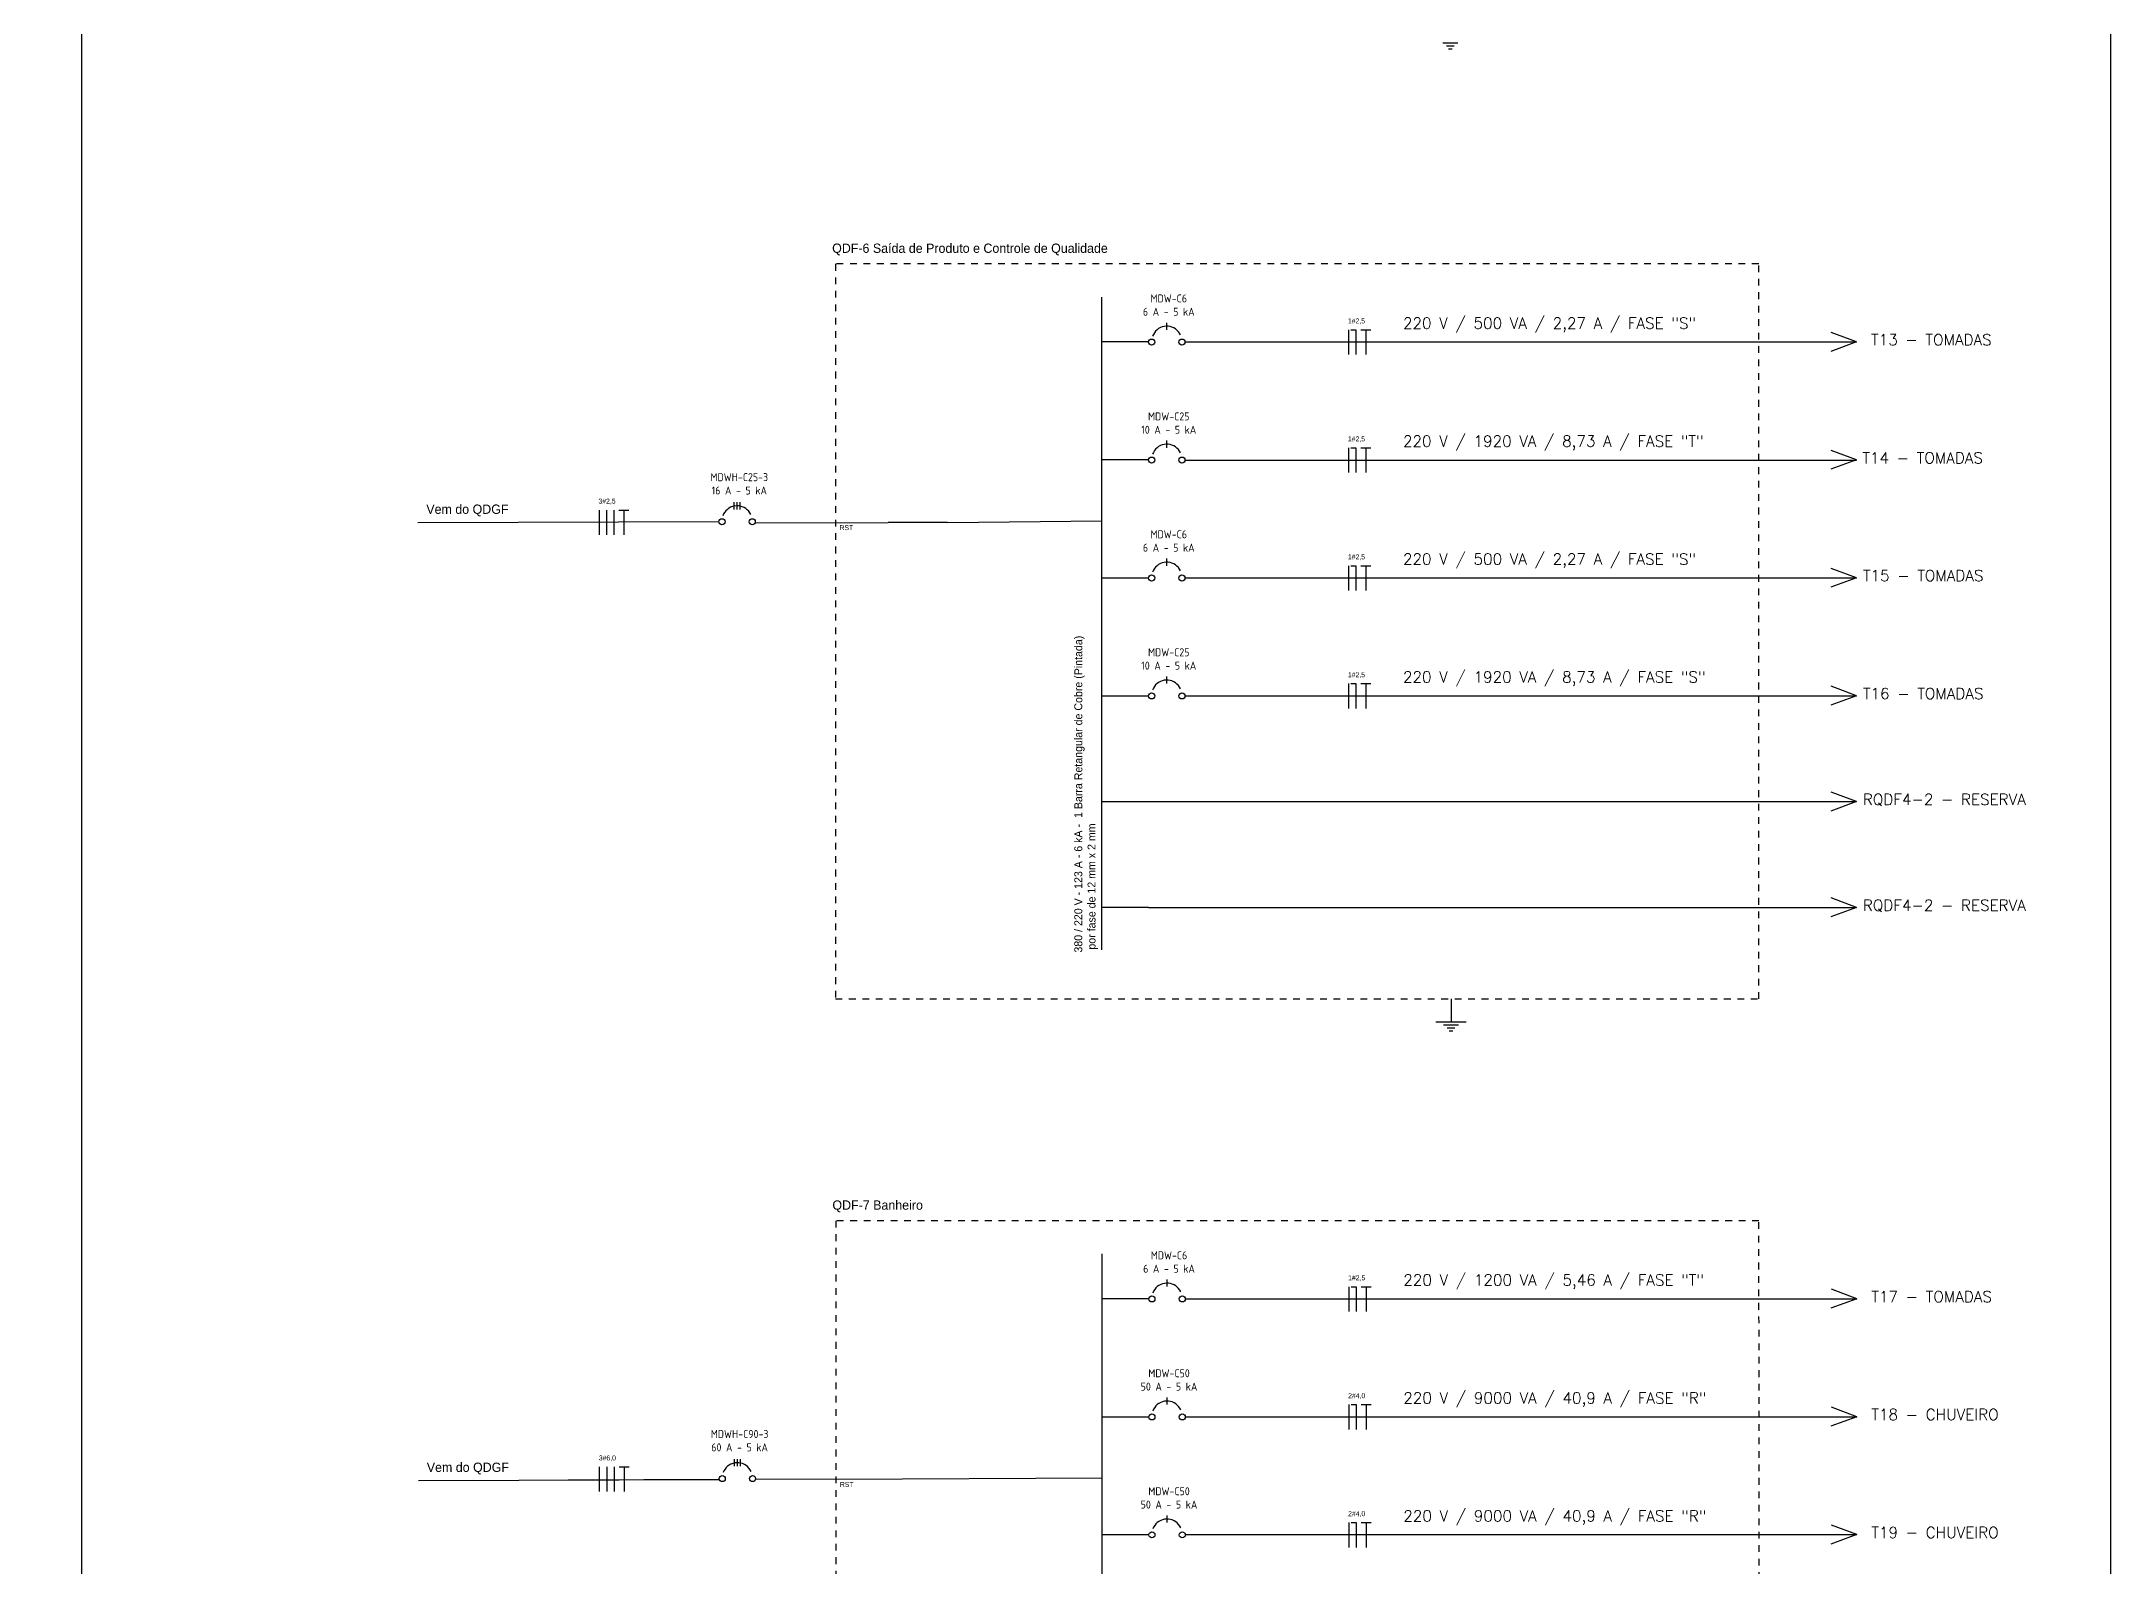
# Model space of a CAD drawing. Extents: x 196 to 487, y -28 to 149.
# Drawn here: x 390.48 to 421.22, y 27.83 to 50.49 of the extents above; entities that cross this region are included whole.
import ezdxf

# ---------------------------------------------------------------- set-up
doc = ezdxf.new("R2010")
doc.units = 0
doc.header["$MEASUREMENT"] = 0
doc.linetypes.add('DASHED2', pattern=[0.375, 0.25, -0.125])
for name, color, linetype in [('DIAGRAMAS', 254, 'CONTINUOUS'), ('UNIFILAR DESENHO', 50, 'CONTINUOUS'), ('UNIFILAR TEXTO', 7, 'CONTINUOUS'), ('UNIFILAR-TEXTO', 7, 'CONTINUOUS')]:
    doc.layers.add(name, color=color, linetype=linetype)
doc.styles.add('ARIAL', font='arial.ttf')
doc.styles.add('ROMANS', font='romans')

msp = doc.modelspace()

# ---------------------------------------------------------------- linework, layer by layer
at = {"layer": 'DIAGRAMAS'}
msp.add_line((391.081, -27.952), (391.081, 136.193), dxfattribs=at)
msp.add_lwpolyline([(360.94, 147.413), (421.222, 147.413), (421.222, -27.952), (360.94, -27.952)], close=True, dxfattribs=at)
at = {"layer": 'UNIFILAR DESENHO'}
for p, q in [((411.3, 50.469), (411.525, 50.469)), ((411.356, 50.424), (411.469, 50.424)), ((411.384, 50.379), (411.441, 50.379)), ((406.233, 36.991), (406.233, 46.692)), ((407.198, 46.206), (407.198, 46.311)), ((407.198, 46.206), (407.198, 46.311)), ((409.898, 46.206), (409.898, 45.837)), ((409.935, 46.206), (410.009, 46.206)), ((410.009, 46.206), (410.009, 45.837)), ((410.082, 46.206), (410.229, 46.206)), ((410.155, 46.206), (410.155, 45.837)), ((417.447, 46.026), (417.068, 46.166)), ((406.929, 46.026), (406.233, 46.026)), ((407.468, 46.026), (417.447, 46.026)), ((417.447, 46.026), (417.063, 45.885)), ((406.929, 44.273), (406.233, 44.273)), ((407.198, 44.454), (407.198, 44.559)), ((407.198, 44.454), (407.198, 44.559)), ((409.898, 44.453), (409.898, 44.085)), ((409.935, 44.453), (410.009, 44.453)), ((410.009, 44.453), (410.009, 44.085)), ((410.082, 44.453), (410.229, 44.453)), ((410.155, 44.453), (410.155, 44.085)), ((417.447, 44.273), (417.063, 44.133)), ((417.447, 44.273), (417.068, 44.414)), ((407.468, 44.27), (417.447, 44.27)), ((396.073, 43.344), (400.545, 43.358)), ((398.763, 43.528), (398.763, 43.16)), ((398.873, 43.528), (398.873, 43.16)), ((398.984, 43.528), (398.984, 43.16)), ((399.057, 43.528), (399.204, 43.528)), ((399.13, 43.528), (399.13, 43.16)), ((400.769, 43.538), (400.769, 43.643)), ((400.814, 43.538), (400.814, 43.643)), ((400.859, 43.538), (400.859, 43.643)), ((403.94, 43.344), (406.233, 43.366)), ((401.081, 43.336), (403.057, 43.344)), ((403.94, 43.344), (403.059, 43.343)), ((407.198, 42.701), (407.198, 42.806)), ((407.198, 42.701), (407.198, 42.806)), ((406.233, 42.521), (406.929, 42.521)), ((407.468, 42.521), (417.447, 42.521)), ((407.468, 42.521), (417.447, 42.521)), ((409.898, 42.701), (409.898, 42.332)), ((409.935, 42.701), (410.009, 42.701)), ((410.009, 42.701), (410.009, 42.332)), ((410.082, 42.701), (410.229, 42.701)), ((410.155, 42.701), (410.155, 42.332)), ((417.447, 42.521), (417.063, 42.38)), ((417.447, 42.521), (417.063, 42.38)), ((417.447, 42.521), (417.068, 42.661)), ((417.447, 42.521), (417.068, 42.661)), ((407.198, 40.949), (407.198, 41.054)), ((407.198, 40.949), (407.198, 41.054)), ((409.898, 40.948), (409.898, 40.58)), ((409.935, 40.948), (410.009, 40.948)), ((410.009, 40.948), (410.009, 40.58)), ((410.082, 40.948), (410.229, 40.948)), ((410.155, 40.948), (410.155, 40.58)), ((417.447, 40.768), (417.068, 40.909)), ((417.447, 40.768), (417.068, 40.909)), ((406.233, 40.768), (406.929, 40.768)), ((407.468, 40.768), (417.447, 40.768)), ((407.468, 40.765), (417.447, 40.765)), ((417.447, 40.768), (417.063, 40.628)), ((417.447, 40.768), (417.063, 40.628)), ((406.233, 39.196), (417.447, 39.196)), ((417.447, 39.196), (417.063, 39.055)), ((417.447, 39.196), (417.063, 39.055)), ((417.447, 39.196), (417.068, 39.336)), ((417.447, 39.196), (417.068, 39.336)), ((406.929, 37.622), (406.233, 37.622)), ((406.929, 37.622), (417.447, 37.622)), ((417.447, 37.622), (417.063, 37.482)), ((417.447, 37.622), (417.068, 37.763)), ((411.422, 36.263), (411.422, 35.924)), ((411.197, 35.924), (411.647, 35.924)), ((411.309, 35.879), (411.534, 35.879)), ((411.366, 35.834), (411.478, 35.834)), ((411.394, 35.789), (411.45, 35.789)), ((406.238, 22.773), (406.238, 32.474)), ((407.203, 31.988), (407.203, 32.093)), ((407.203, 31.988), (407.203, 32.093)), ((409.903, 31.987), (409.903, 31.619)), ((409.94, 31.987), (410.013, 31.987)), ((410.013, 31.987), (410.013, 31.619)), ((410.086, 31.987), (410.234, 31.987)), ((410.16, 31.987), (410.16, 31.619)), ((406.933, 31.808), (406.238, 31.808)), ((407.473, 31.808), (417.452, 31.808)), ((417.452, 31.808), (417.067, 31.667)), ((417.452, 31.808), (417.073, 31.948)), ((407.203, 30.236), (407.203, 30.341)), ((407.203, 30.236), (407.203, 30.341)), ((409.903, 30.235), (409.903, 29.867)), ((409.94, 30.235), (410.013, 30.235)), ((410.013, 30.235), (410.013, 29.867)), ((410.086, 30.235), (410.234, 30.235)), ((410.16, 30.235), (410.16, 29.867)), ((417.452, 30.055), (417.073, 30.195)), ((417.452, 30.055), (417.073, 30.195)), ((406.238, 30.055), (406.933, 30.055)), ((407.473, 30.055), (417.452, 30.055)), ((407.473, 30.055), (417.452, 30.055)), ((417.452, 30.055), (417.067, 29.915)), ((417.452, 30.055), (417.067, 29.915)), ((398.767, 29.31), (398.767, 28.942)), ((398.878, 29.31), (398.878, 28.942)), ((398.988, 29.31), (398.988, 28.942)), ((399.061, 29.31), (399.209, 29.31)), ((399.135, 29.31), (399.135, 28.942)), ((400.774, 29.319), (400.774, 29.424)), ((400.819, 29.319), (400.819, 29.424)), ((400.864, 29.319), (400.864, 29.424)), ((396.079, 29.108), (400.552, 29.122)), ((398.304, 29.118), (400.55, 29.126)), ((402.282, 29.126), (401.087, 29.123)), ((402.282, 29.126), (406.238, 29.148)), ((406.238, 28.303), (406.933, 28.303)), ((407.203, 28.483), (407.203, 28.588)), ((407.203, 28.483), (407.203, 28.588)), ((407.473, 28.303), (417.452, 28.303)), ((407.473, 28.303), (417.452, 28.303)), ((407.473, 28.303), (417.452, 28.303)), ((409.903, 28.482), (409.903, 28.114)), ((409.94, 28.482), (410.013, 28.482)), ((410.013, 28.482), (410.013, 28.114)), ((410.086, 28.482), (410.234, 28.482)), ((410.16, 28.482), (410.16, 28.114)), ((417.452, 28.303), (417.067, 28.162)), ((417.452, 28.303), (417.067, 28.162)), ((417.452, 28.303), (417.067, 28.162)), ((417.452, 28.303), (417.073, 28.443)), ((417.452, 28.303), (417.073, 28.443)), ((417.452, 28.303), (417.073, 28.443))]:
    msp.add_line(p, q, dxfattribs=at)
at = {"layer": 'UNIFILAR DESENHO', "linetype": 'DASHED2', "ltscale": 0.05}
for p, q in [((415.993, 47.184), (402.277, 47.184)), ((402.277, 47.184), (402.277, 36.263)), ((415.997, 36.263), (415.993, 47.184)), ((402.277, 36.263), (415.997, 36.263)), ((415.997, 32.966), (402.282, 32.966)), ((402.282, 32.966), (402.282, 22.045)), ((416.002, 22.045), (415.997, 32.966))]:
    msp.add_line(p, q, dxfattribs=at)
at = {"layer": 'UNIFILAR DESENHO'}
for points in [[(407.402, 46.129), (407.388, 46.155), (407.371, 46.178), (407.35, 46.2), (407.327, 46.218), (407.302, 46.233), (407.275, 46.245), (407.247, 46.253), (407.218, 46.258), (407.189, 46.258), (407.159, 46.255), (407.131, 46.248), (407.103, 46.238), (407.077, 46.223), (407.054, 46.206), (407.032, 46.186), (407.014, 46.163), (406.999, 46.138), (406.987, 46.111)], [(407.402, 44.376), (407.388, 44.402), (407.371, 44.426), (407.35, 44.447), (407.327, 44.466), (407.302, 44.481), (407.275, 44.493), (407.247, 44.501), (407.218, 44.505), (407.189, 44.506), (407.159, 44.503), (407.131, 44.496), (407.103, 44.485), (407.077, 44.471), (407.054, 44.454), (407.032, 44.433), (407.014, 44.41), (406.999, 44.385), (406.987, 44.358)], [(401.018, 43.46), (401.004, 43.486), (400.987, 43.51), (400.966, 43.531), (400.943, 43.549), (400.918, 43.565), (400.891, 43.577), (400.863, 43.585), (400.834, 43.589), (400.805, 43.59), (400.775, 43.587), (400.747, 43.58), (400.719, 43.569), (400.693, 43.555), (400.67, 43.537), (400.648, 43.517), (400.63, 43.494), (400.615, 43.469), (400.603, 43.442)], [(407.402, 42.624), (407.388, 42.65), (407.371, 42.673), (407.35, 42.695), (407.327, 42.713), (407.302, 42.728), (407.275, 42.74), (407.247, 42.748), (407.218, 42.753), (407.189, 42.753), (407.159, 42.75), (407.131, 42.743), (407.103, 42.733), (407.077, 42.718), (407.054, 42.701), (407.032, 42.681), (407.014, 42.658), (406.999, 42.633), (406.987, 42.606)], [(407.402, 40.871), (407.388, 40.897), (407.371, 40.921), (407.35, 40.942), (407.327, 40.96), (407.302, 40.976), (407.275, 40.988), (407.247, 40.996), (407.218, 41), (407.189, 41.001), (407.159, 40.998), (407.131, 40.991), (407.103, 40.98), (407.077, 40.966), (407.054, 40.949), (407.032, 40.928), (407.014, 40.905), (406.999, 40.88), (406.987, 40.853)], [(407.407, 31.911), (407.393, 31.936), (407.375, 31.96), (407.355, 31.981), (407.332, 32), (407.307, 32.015), (407.28, 32.027), (407.252, 32.035), (407.223, 32.04), (407.193, 32.04), (407.164, 32.037), (407.135, 32.03), (407.108, 32.019), (407.082, 32.005), (407.058, 31.988), (407.037, 31.968), (407.019, 31.945), (407.003, 31.919), (406.992, 31.893)], [(407.407, 30.158), (407.393, 30.184), (407.375, 30.208), (407.355, 30.229), (407.332, 30.247), (407.307, 30.263), (407.28, 30.274), (407.252, 30.283), (407.223, 30.287), (407.193, 30.288), (407.164, 30.285), (407.135, 30.278), (407.108, 30.267), (407.082, 30.253), (407.058, 30.235), (407.037, 30.215), (407.019, 30.192), (407.003, 30.167), (406.992, 30.14)], [(401.023, 29.242), (401.009, 29.268), (400.991, 29.292), (400.971, 29.313), (400.948, 29.331), (400.923, 29.347), (400.896, 29.358), (400.868, 29.367), (400.839, 29.371), (400.809, 29.372), (400.78, 29.369), (400.751, 29.362), (400.724, 29.351), (400.698, 29.337), (400.674, 29.319), (400.653, 29.299), (400.635, 29.276), (400.619, 29.251), (400.608, 29.224)], [(407.407, 28.406), (407.393, 28.431), (407.375, 28.455), (407.355, 28.476), (407.332, 28.495), (407.307, 28.51), (407.28, 28.522), (407.252, 28.53), (407.223, 28.535), (407.193, 28.535), (407.164, 28.532), (407.135, 28.525), (407.108, 28.514), (407.082, 28.5), (407.058, 28.483), (407.037, 28.463), (407.019, 28.44), (407.003, 28.414), (406.992, 28.388)]]:
    msp.add_lwpolyline(points, dxfattribs=at)
for centre in [(406.974, 46.023), (407.424, 46.023), (406.974, 44.27), (407.424, 44.27), (400.59, 43.354), (401.04, 43.354), (406.974, 42.518), (407.424, 42.518), (406.974, 40.765), (407.424, 40.765), (406.978, 31.805), (407.428, 31.805), (406.978, 30.052), (407.428, 30.052), (400.594, 29.136), (401.044, 29.136), (406.978, 28.3), (407.428, 28.3)]:
    msp.add_circle(centre, 0.045, dxfattribs=at)

# ---------------------------------------------------------------- texts
at = {"layer": 'UNIFILAR TEXTO', "attachment_point": 1}
for s, insert, char_height, width in [('QDF-6 Saída de Produto e Controle de Qualidade', (402.227, 47.487), 0.13807, 6.41446), ('\\A1;\\pxqc;1#2,5', (409.729, 46.374), 0.07364, 0.57532), ('\\A1;\\pxqc;1#2,5', (409.729, 44.622), 0.07364, 0.57532), ('\\A1;3#2,5', (398.755, 43.697), 0.0736, 0.57532), ('\\A1;\\pxqc;1#2,5', (409.729, 42.869), 0.07364, 0.57532), ('\\A1;\\pxqc;1#2,5', (409.729, 41.117), 0.07364, 0.57532), ('QDF-7 Banheiro', (402.231, 33.269), 0.13807, 4.18815), ('\\A1;\\pxqc;1#2,5', (409.733, 32.156), 0.07364, 0.57532), ('\\A1;\\pxqc;2#4,0', (409.733, 30.404), 0.07364, 0.57532), ('\\A1;3#6,0', (398.76, 29.479), 0.0736, 0.57532), ('\\A1;\\pxqc;2#4,0', (409.733, 28.651), 0.07364, 0.57532)]:
    msp.add_mtext(s, dxfattribs=dict(at, insert=insert, char_height=char_height, width=width))
at = {"layer": 'UNIFILAR TEXTO', "char_height": 0.1189, "width": 2.25774, "attachment_point": 8, "line_spacing_factor": 0.6, "style": 'ARIAL'}
for s, insert in [('\\pxsm1;{\\Fisocp|c0;MDW-C6\\P6\\Fisocp2|c0; A - 5 kA}', (407.228, 46.414)), ('\\pxsm1;{\\Fisocp|c0;MDW-C25\\P10\\Fisocp2|c0; A - 5 kA}', (407.228, 44.661)), ('\\pxsm1;{\\Fisocp|c0;MDWH-C25-3\\P\\Fisocp2|c0;16 A - 5 kA}', (400.847, 43.758)), ('\\pxsm1;{\\Fisocp|c0;MDW-C6\\P6\\Fisocp2|c0; A - 5 kA}', (407.228, 42.909)), ('\\pxsm1;{\\Fisocp|c0;MDW-C25\\P10\\Fisocp2|c0; A - 5 kA}', (407.228, 41.156)), ('\\pxsm1;{\\Fisocp|c0;MDW-C6\\P6\\Fisocp2|c0; A - 5 kA}', (407.232, 32.195)), ('\\pxsm1;{\\Fisocp|c0;MDW-C50\\P50\\Fisocp2|c0; A - 5 kA}', (407.232, 30.443)), ('\\pxsm1;{\\Fisocp|c0;MDWH-C90-3\\P\\Fisocp2|c0;60 A - 5 kA}', (400.852, 29.54)), ('\\pxsm1;{\\Fisocp|c0;MDW-C50\\P50\\Fisocp2|c0; A - 5 kA}', (407.232, 28.69))]:
    msp.add_mtext(s, dxfattribs=dict(at, insert=insert))
at = {"layer": 'UNIFILAR TEXTO', "attachment_point": 1}
for s, insert, char_height in [('Vem do QDGF', (396.197, 43.609), 0.13807), ('RST', (402.337, 43.303), 0.0736), ('RST', (402.337, 43.303), 0.0736), ('Vem do QDGF', (396.204, 29.373), 0.13807), ('RST', (402.342, 29.085), 0.0736), ('RST', (402.342, 29.085), 0.0736)]:
    msp.add_mtext(s, dxfattribs=dict(at, insert=insert, char_height=char_height))
at = {"layer": 'UNIFILAR TEXTO', "insert": (405.825, 36.952), "char_height": 0.117899, "attachment_point": 1, "rotation": 90}
msp.add_mtext('\\A1;380 / 220 V - 123 A - 6 kA - {\\A0;\\fArial|b0|i0|c0|p34; \\Ftxt|c0;1 Barra Retangular de Cobre (Pintada)\\P por fase de 12 mm x 2 mm}', dxfattribs=at)
at = {"layer": 'UNIFILAR-TEXTO', "char_height": 0.16522, "attachment_point": 1, "style": 'ROMANS'}
for s, insert, width in [('220 V / 500 VA / 2,27 A / FASE "S"', (410.708, 46.387), 5.39319), ('T13 - TOMADAS', (417.663, 46.141), 2.71175), ('220 V / 1920 VA / 8,73 A / FASE "T"', (410.708, 44.634), 6.25855), ('T14 - TOMADAS', (417.533, 44.385), 2.71175), ('220 V / 500 VA / 2,27 A / FASE "S"', (410.708, 42.882), 5.39319), ('T15 - TOMADAS', (417.541, 42.636), 2.71175), ('220 V / 1920 VA / 8,73 A / FASE "S"', (410.708, 41.129), 6.25855), ('T16 - TOMADAS', (417.541, 40.883), 2.71175), ('RQDF4-2 - RESERVA', (417.541, 39.311), 3.68281), ('RQDF4-2 - RESERVA', (417.541, 37.737), 3.68281), ('220 V / 1200 VA / 5,46 A / FASE "T"', (410.713, 32.169), 5.39319), ('T17 - TOMADAS', (417.667, 31.922), 2.71175), ('220 V / 9000 VA / 40,9 A / FASE "R"', (410.713, 30.416), 5.39319), ('T18 - CHUVEIRO', (417.667, 30.17), 2.71175), ('220 V / 9000 VA / 40,9 A / FASE "R"', (410.713, 28.663), 5.39319), ('T19 - CHUVEIRO', (417.667, 28.417), 2.71175)]:
    msp.add_mtext(s, dxfattribs=dict(at, insert=insert, width=width))

doc.saveas('drawing.dxf')
